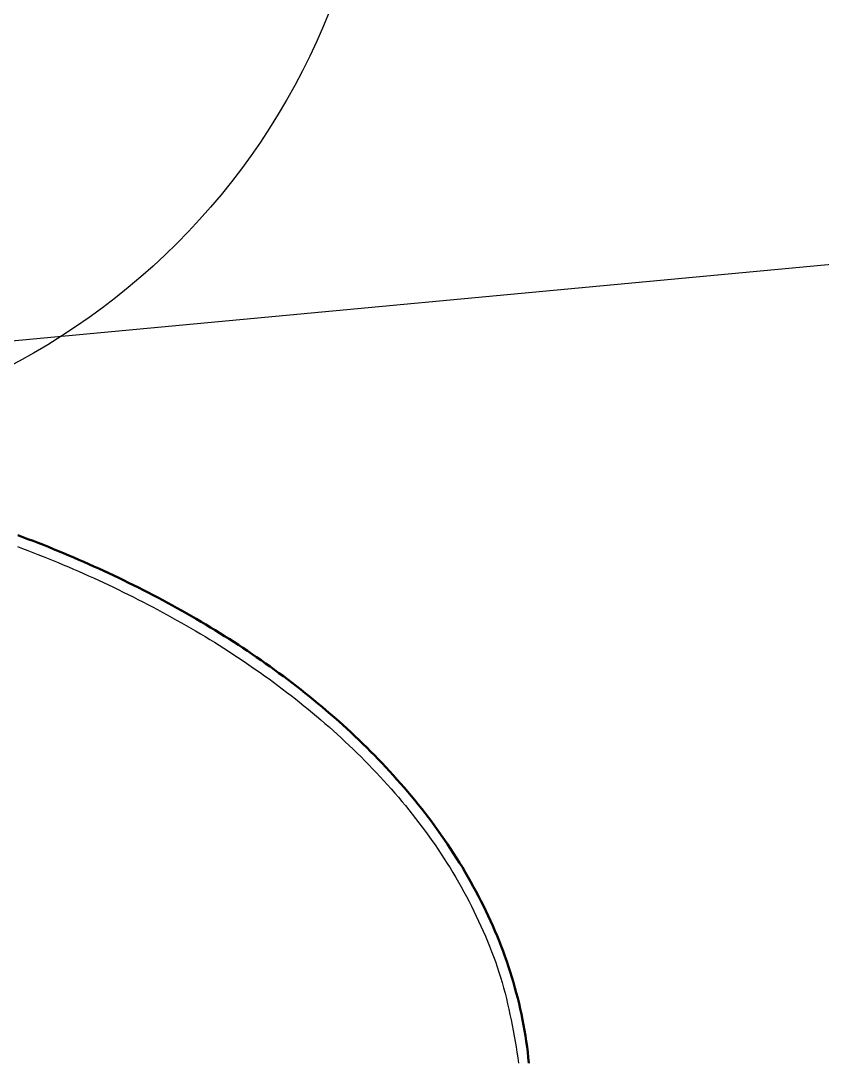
# Model space of a CAD drawing. Header units: millimetres. Extents: x 0 to 420, y 0 to 297.
# Drawn here: x 97.89 to 112.53, y 232.95 to 251.94 of the extents above; entities that cross this region are included whole.
import ezdxf

# ---------------------------------------------------------------- set-up
doc = ezdxf.new("R2010")
doc.units = ezdxf.units.MM
doc.linetypes.add('ISO02-TRAZOS', pattern=[3.75, 3, -0.75])
for name, color, linetype, lineweight in [('01-VISIBLE', 7, 'CONTINUOUS', 50), ('02-OCULTA', 4, 'ISO02-TRAZOS', 25), ('08-FINA', 5, 'CONTINUOUS', 25)]:
    doc.layers.add(name, color=color, linetype=linetype, lineweight=lineweight)

msp = doc.modelspace()

# ---------------------------------------------------------------- linework, layer by layer
at = {"layer": '01-VISIBLE'}
msp.add_lwpolyline([(107.168, 232.901), (107.158, 233.001), (107.147, 233.1), (107.134, 233.2), (107.12, 233.299), (107.105, 233.398), (107.089, 233.497), (107.071, 233.596), (107.052, 233.694), (107.032, 233.792), (107.011, 233.89), (106.988, 233.988), (106.964, 234.085), (106.939, 234.182), (106.913, 234.279), (106.885, 234.375), (106.857, 234.471), (106.827, 234.567), (106.796, 234.662), (106.764, 234.757), (106.73, 234.852), (106.696, 234.946), (106.66, 235.04), (106.624, 235.133), (106.586, 235.226), (106.547, 235.318), (106.508, 235.41), (106.467, 235.502), (106.425, 235.593), (106.382, 235.684), (106.338, 235.774), (106.293, 235.863), (106.247, 235.952), (106.2, 236.041), (106.153, 236.129), (106.104, 236.217), (106.054, 236.304), (106.004, 236.391), (105.953, 236.477), (105.9, 236.562), (105.847, 236.647), (105.793, 236.732), (105.738, 236.816), (105.683, 236.899), (105.626, 236.982), (105.569, 237.064), (105.511, 237.146), (105.452, 237.227), (105.393, 237.308), (105.333, 237.388), (105.272, 237.468), (105.21, 237.547), (105.148, 237.625), (105.085, 237.703), (105.021, 237.78), (104.956, 237.857), (104.891, 237.933), (104.826, 238.009), (104.759, 238.084), (104.692, 238.159), (104.625, 238.233), (104.557, 238.306), (104.488, 238.379), (104.418, 238.451), (104.348, 238.523), (104.278, 238.594), (104.207, 238.665), (104.135, 238.735), (104.063, 238.805), (103.991, 238.874), (103.917, 238.943), (103.844, 239.011), (103.77, 239.078), (103.695, 239.145), (103.62, 239.211), (103.544, 239.277), (103.468, 239.342), (103.392, 239.407), (103.315, 239.471), (103.237, 239.535), (103.16, 239.598), (103.081, 239.661), (103.003, 239.723), (102.924, 239.785), (102.844, 239.846), (102.764, 239.906), (102.684, 239.967), (102.603, 240.026), (102.523, 240.085), (102.441, 240.144), (102.359, 240.202), (102.277, 240.259), (102.195, 240.316), (102.112, 240.373), (102.029, 240.429), (101.946, 240.485), (101.862, 240.54), (101.778, 240.594), (101.693, 240.648), (101.609, 240.702), (101.524, 240.755), (101.439, 240.808), (101.353, 240.86), (101.267, 240.912), (101.181, 240.963), (101.094, 241.014), (101.008, 241.064), (100.921, 241.114), (100.834, 241.163), (100.746, 241.212), (100.658, 241.261), (100.57, 241.308), (100.482, 241.356), (100.393, 241.403), (100.305, 241.45), (100.216, 241.496), (100.127, 241.541), (100.037, 241.587), (99.947, 241.631), (99.858, 241.676), (99.767, 241.72), (99.677, 241.763), (99.587, 241.806), (99.496, 241.849), (99.405, 241.891), (99.314, 241.933), (99.223, 241.974), (99.131, 242.015), (99.039, 242.056), (98.948, 242.096), (98.856, 242.136), (98.763, 242.175), (98.671, 242.214), (98.578, 242.252), (98.486, 242.29), (98.393, 242.328), (98.3, 242.365), (98.206, 242.402), (98.113, 242.438), (98.019, 242.474), (97.925, 242.509), (97.831, 242.544)], dxfattribs=at)
at = {"layer": '02-OCULTA'}
msp.add_lwpolyline([(97.826, 242.336), (97.92, 242.301), (98.014, 242.265), (98.107, 242.229), (98.201, 242.192), (98.294, 242.155), (98.387, 242.118), (98.479, 242.08), (98.572, 242.042), (98.664, 242.003), (98.757, 241.964), (98.849, 241.925), (98.941, 241.885), (99.032, 241.844), (99.124, 241.804), (99.215, 241.763), (99.307, 241.721), (99.397, 241.679), (99.488, 241.636), (99.579, 241.593), (99.669, 241.55), (99.759, 241.506), (99.849, 241.462), (99.939, 241.417), (100.028, 241.372), (100.117, 241.326), (100.206, 241.28), (100.295, 241.234), (100.384, 241.187), (100.472, 241.139), (100.56, 241.092), (100.648, 241.043), (100.735, 240.994), (100.822, 240.945), (100.909, 240.895), (100.996, 240.845), (101.082, 240.794), (101.169, 240.743), (101.254, 240.692), (101.34, 240.639), (101.425, 240.587), (101.51, 240.534), (101.595, 240.48), (101.679, 240.426), (101.763, 240.371), (101.847, 240.316), (101.93, 240.261), (102.013, 240.205), (102.096, 240.148), (102.178, 240.091), (102.26, 240.033), (102.342, 239.975), (102.423, 239.917), (102.504, 239.857), (102.585, 239.798), (102.665, 239.738), (102.744, 239.677), (102.824, 239.616), (102.903, 239.554), (102.981, 239.492), (103.059, 239.429), (103.137, 239.366), (103.214, 239.302), (103.291, 239.237), (103.367, 239.172), (103.443, 239.107), (103.518, 239.041), (103.593, 238.974), (103.668, 238.907), (103.742, 238.84), (103.815, 238.771), (103.888, 238.703), (103.96, 238.633), (104.032, 238.564), (104.103, 238.493), (104.174, 238.422), (104.244, 238.351), (104.314, 238.279), (104.383, 238.206), (104.451, 238.133), (104.519, 238.059), (104.586, 237.985), (104.653, 237.91), (104.719, 237.834), (104.784, 237.758), (104.849, 237.681), (104.912, 237.604), (104.976, 237.527), (105.038, 237.448), (105.1, 237.369), (105.161, 237.29), (105.221, 237.21), (105.281, 237.129), (105.34, 237.048), (105.398, 236.967), (105.455, 236.885), (105.512, 236.802), (105.568, 236.719), (105.622, 236.635), (105.676, 236.55), (105.729, 236.465), (105.782, 236.38), (105.833, 236.294), (105.883, 236.207), (105.932, 236.12), (105.981, 236.032), (106.028, 235.944), (106.075, 235.855), (106.12, 235.766), (106.165, 235.676), (106.208, 235.586), (106.251, 235.495), (106.293, 235.404), (106.334, 235.313), (106.374, 235.221), (106.413, 235.128), (106.451, 235.036), (106.487, 234.942), (106.523, 234.849), (106.557, 234.755), (106.59, 234.66), (106.622, 234.565), (106.652, 234.469), (106.68, 234.373), (106.707, 234.277), (106.733, 234.18), (106.757, 234.083), (106.78, 233.985), (106.802, 233.887), (106.823, 233.789), (106.843, 233.691), (106.862, 233.593), (106.881, 233.494), (106.899, 233.396), (106.916, 233.297), (106.933, 233.198), (106.95, 233.1), (106.964, 233), (106.976, 232.901)], dxfattribs=at)
at = {"layer": '08-FINA'}
msp.add_line((128.016, 248.922), (88.2, 245.194), dxfattribs=at)
msp.add_circle((91.9, 256.713), 12.5, dxfattribs=at)

doc.saveas('drawing.dxf')
